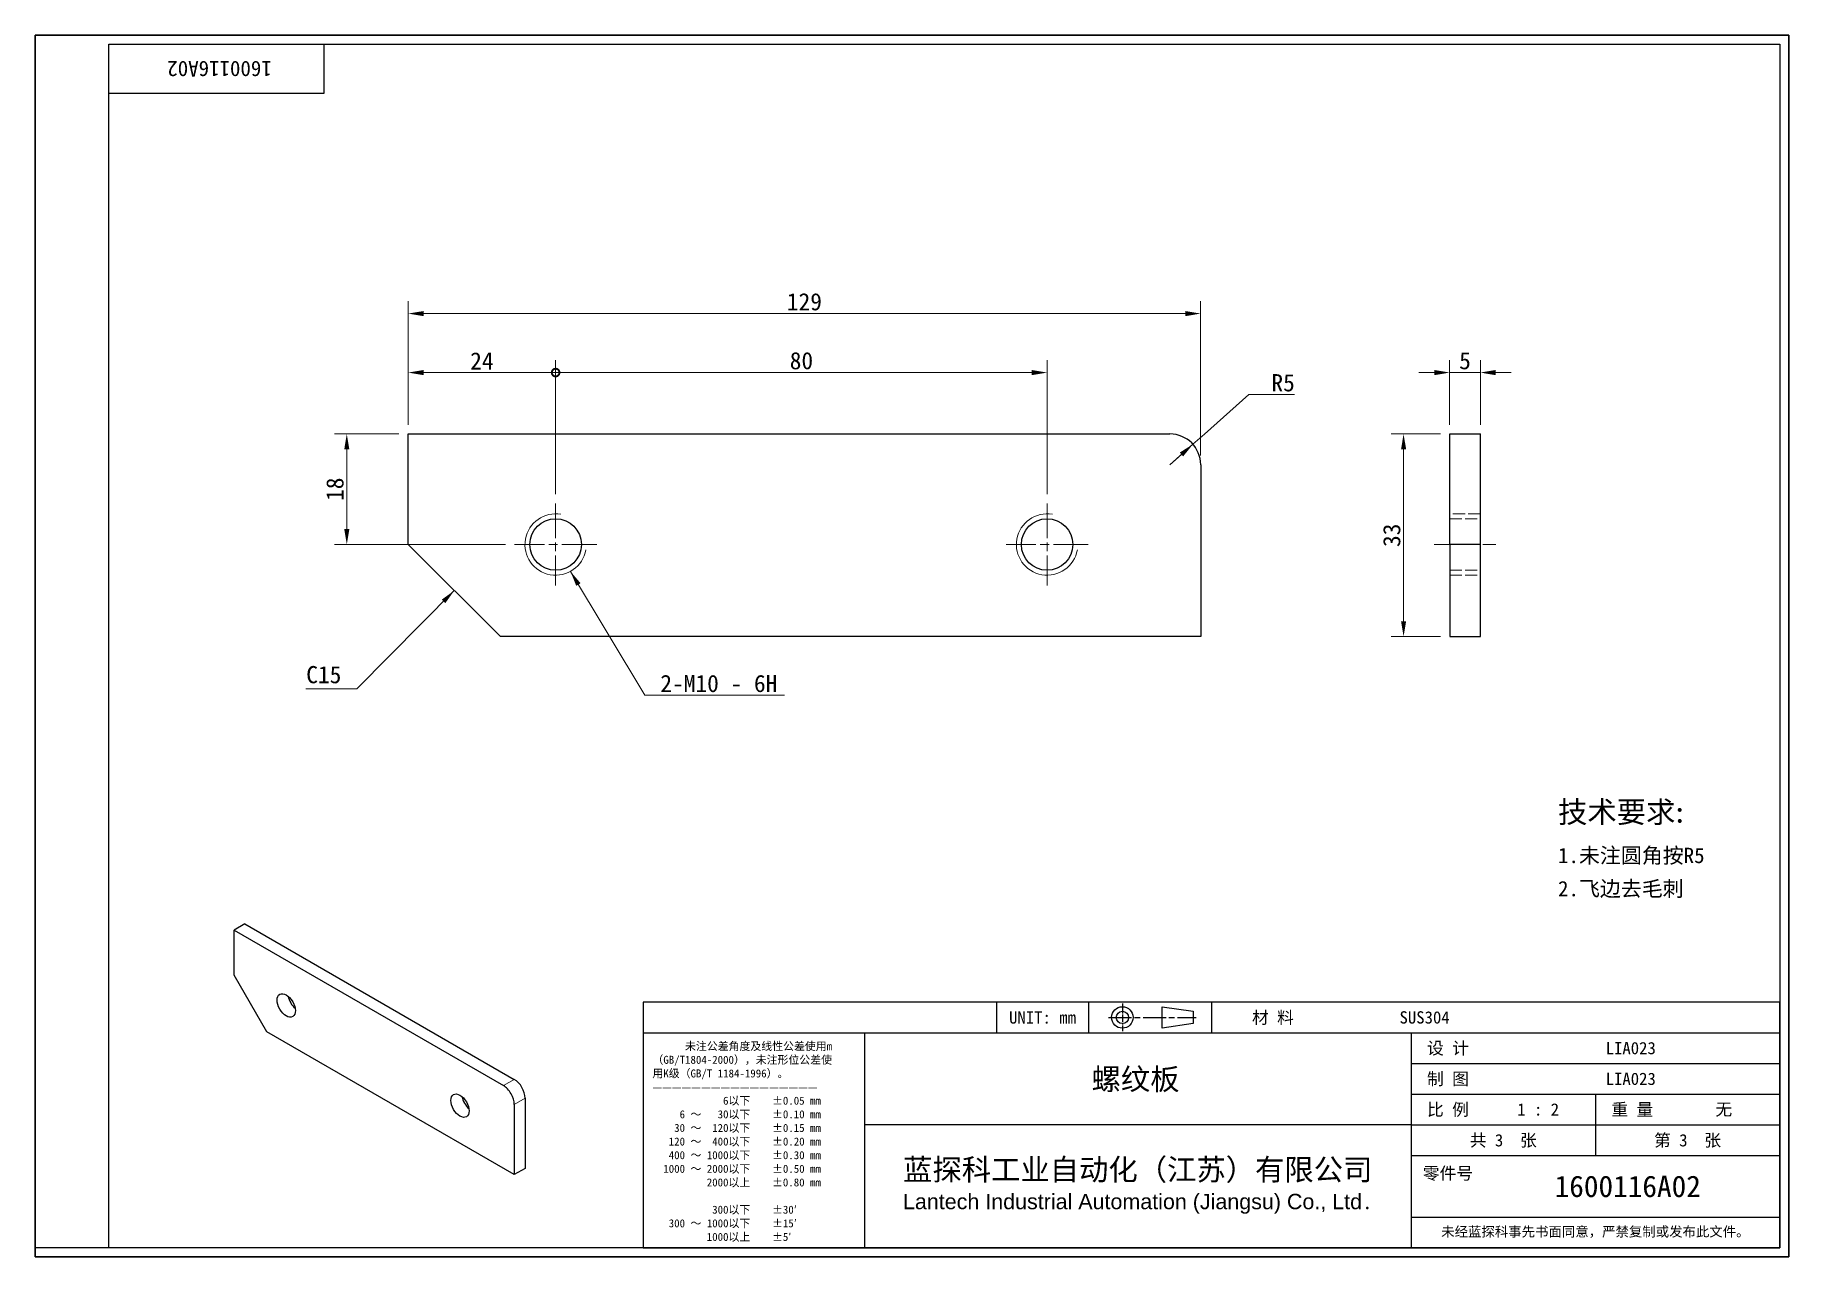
# Model space of a CAD drawing. Header units: millimetres. Extents: x 6 to 292, y 5 to 205.
import ezdxf
from ezdxf.enums import TextEntityAlignment as Align

# ---------------------------------------------------------------- set-up
doc = ezdxf.new("R2010")
doc.units = ezdxf.units.MM
doc.linetypes.add('CHAIN', pattern=[0.3543, 0.2362, -0.0295, 0.0591, -0.0295])
doc.linetypes.add('DASHED', pattern=[0.2067, 0.1654, -0.0413])
for name, color, linetype, lineweight in [('1', 7, 'Continuous', 18), ('可见 (ISO)', 7, 'Continuous', 25), ('可见窄的 (ISO)', 7, 'Continuous', 18), ('图框 (ISO)', 7, 'Continuous', 35), ('标题 (ISO)', 7, 'Continuous', 25)]:
    doc.layers.add(name, color=color, linetype=linetype, lineweight=lineweight)
for name, color, linetype, lineweight, true_color in [('中心标记 (ISO)', 1, 'CHAIN', 18, 0xff0000), ('中心线 (ISO)', 1, 'CHAIN', 18, 0xff0000), ('尺寸 (ISO)', 7, 'Continuous', 18, 0x008000), ('符号 (ISO)', 7, 'Continuous', 18, 0x008000), ('隐藏 (ISO)', 5, 'DASHED', 18, 0x0000ff)]:
    doc.layers.add(name, color=color, linetype=linetype, lineweight=lineweight, true_color=true_color)
doc.styles.add('文本样式164', font='SimSun.ttf')
doc.styles.add('文本样式165', font='SimSun.ttf')
doc.styles.add('文本样式74', font='SimSun.ttf')
doc.styles.add('最新国标', font='simfang.ttf')
doc.styles.add('注释文本 (ISO)', font='simfang.ttf')
doc.dimstyles.new('默认 (GB)', dxfattribs={"dimtxt": 2.8, "dimasz": 2.5, "dimexe": 2, "dimexo": 1.5, "dimgap": 0.5, "dimtad": 1, "dimtoh": 1, "dimdsep": 46, "dimtxsty": '最新国标', "dimcen": 0.09, "dimdle": 10, "dimclrd": 256, "dimclre": 256, "dimclrt": 256, "dimaunit": 1, "dimadec": 3, "dimazin": 2, "dimtfac": 0.535714, "dimtdec": 3, "dimtmove": 0, "dimatfit": 3, "dimfxl": 0, "dimtolj": 1, "dimlwd": -1, "dimlwe": -1, "dimarcsym": 0})
doc.dimstyles.new('默认 (GB)$7', dxfattribs={"dimtxt": 2.8, "dimasz": 2.5, "dimexe": 2, "dimexo": 1.5, "dimgap": 0.5, "dimtad": 1, "dimtoh": 1, "dimdsep": 46, "dimtxsty": '最新国标', "dimcen": 0.09, "dimdle": 10, "dimclrd": 256, "dimclre": 256, "dimclrt": 256, "dimaunit": 1, "dimadec": 3, "dimazin": 2, "dimtfac": 0.535714, "dimtdec": 3, "dimtmove": 0, "dimatfit": 3, "dimfxl": 0, "dimtolj": 1, "dimlwd": -1, "dimlwe": -1, "dimarcsym": 0})

# ---------------------------------------------------------------- blocks, each defined once
blk = doc.blocks.new('图框 最新国标')
at = {"layer": '图框 (ISO)'}
for p, q in [((6, 7), (6, 204.5)), ((6, 204.5), (291.5, 204.5)), ((291.5, 204.5), (291.5, 5.5)), ((6, 7), (6, 5.5)), ((6, 7), (6, 5.5)), ((291.5, 5.5), (6, 5.5))]:
    blk.add_line(p, q, dxfattribs=at)
at = {"layer": '图框 (ISO)', "color": 7, "linetype": 'Continuous', "lineweight": 25}
for p, q in [((18, 203), (290, 203)), ((18, 7), (18, 203)), ((18, 203), (290, 203)), ((53, 203), (53, 195)), ((290, 203), (290, 7)), ((290, 203), (290, 7)), ((53, 195), (18, 195)), ((290, 7), (6, 7)), ((290, 7), (18, 7))]:
    blk.add_line(p, q, dxfattribs=at)
at = {"layer": '图框 (ISO)', "style": '文本样式74'}
blk.add_attdef('零件代号_001', (44.53, 200.25), '', height=2.5, rotation=180, dxfattribs=at)
blk = doc.blocks.new('标题栏 副本 最新国标')
at = {"layer": '标题 (ISO)'}
for p, q in [((381.98, -183.84), (196.98, -183.84)), ((196.98, -183.84), (196.98, -223.84)), ((254.48, -183.84), (254.48, -188.84)), ((269.48, -183.84), (269.48, -188.84)), ((281.48, -188.09), (281.48, -184.59)), ((281.48, -184.59), (286.48, -185.34)), ((286.48, -185.34), (286.48, -187.34)), ((289.48, -183.84), (289.48, -188.84)), ((381.98, -223.84), (381.98, -183.84)), ((383.48, -183.84), (383.48, -225.34)), ((286.48, -187.34), (281.48, -188.09)), ((196.98, -188.84), (381.98, -188.84)), ((232.98, -188.84), (232.98, -223.84)), ((321.98, -188.84), (321.98, -223.84)), ((321.98, -193.84), (381.98, -193.84)), ((321.98, -198.84), (381.98, -198.84)), ((351.98, -198.84), (351.98, -208.84)), ((321.98, -203.84), (232.98, -203.84)), ((321.98, -203.84), (381.98, -203.84)), ((321.98, -208.84), (381.98, -208.84)), ((321.98, -218.84), (381.98, -218.84)), ((196.98, -223.84), (381.98, -223.84)), ((383.48, -225.34), (196.98, -225.34))]:
    blk.add_line(p, q, dxfattribs=at)
at = {"layer": '标题 (ISO)', "linetype": 'CHAIN', "ltscale": 5.000333}
blk.add_line((274.98, -184.09), (274.98, -188.59), dxfattribs=at)
at = {"layer": '标题 (ISO)', "linetype": 'CHAIN', "ltscale": 15.834605}
blk.add_line((272.73, -186.34), (286.98, -186.34), dxfattribs=at)
at = {"layer": '标题 (ISO)'}
for radius in [1.75, 1]:
    blk.add_circle((274.98, -186.34), radius, dxfattribs=at)
at = {"layer": '1', "style": '文本样式164'}
for s, p in [('UNIT: mm', (261.98, -186.34)), ('材 料', (299.48, -186.34)), ('设 计', (327.98, -191.34)), ('制 图', (327.98, -196.34)), ('比 例', (327.98, -201.34)), ('重 量', (357.98, -201.34)), ('共 3  张', (336.98, -206.34)), ('第 3  张', (366.98, -206.34))]:
    blk.add_text(s, height=2, dxfattribs=at).set_placement(p, align=Align.MIDDLE_CENTER)
at = {"layer": '标题 (ISO)', "style": '注释文本 (ISO)'}
for s, insert, char_height, attachment_point, line_spacing_factor in [('\\fSimSun|b0|i0;{\\H1.3000;      未注公差角度及线性公差使用m\\P}\\fSimSun|b0|i0;{\\H1.3000;（GB/T1804-2000），未注形位公差使\\P}\\fSimSun|b0|i0;{\\H1.3000;用K级（GB/T 1184-1996）。\\P}\\fSimSun|b0|i0;{\\H1.3000;—————————————————\\P}\\fSimSun|b0|i0;{\\H1.3000;             6以下    ±0.05 mm\\P}\\fSimSun|b0|i0;{\\H1.3000;     6 ～   30以下    ±0.10 mm\\P}\\fSimSun|b0|i0;{\\H1.3000;    30 ～  120以下    ±0.15 mm\\P}\\fSimSun|b0|i0;{\\H1.3000;   120 ～  400以下    ±0.20 mm\\P}\\fSimSun|b0|i0;{\\H1.3000;   400 ～ 1000以下    ±0.30 mm\\P}\\fSimSun|b0|i0;{\\H1.3000;  1000 ～ 2000以下    ±0.50 mm\\P}\\fSimSun|b0|i0;{\\H1.3000;          2000以上    ±0.80 mm\\P}\\fSimSun|b0|i0;{\\H1.3000;\\P}\\fSimSun|b0|i0;{\\H1.3000;           300以下    ±30′\\P}\\fSimSun|b0|i0;{\\H1.3000;   300 ～ 1000以下    ±15′\\P}\\fSimSun|b0|i0;{\\H1.3000;          1000以上    ±5′}', (198.48, -206.63), 1.3, 4, 1.023913), ('{\\fMicrosoft YaHei|b0|i0|c134|p34;\\H1.75x;蓝探科工业自动化（江苏）有限公司\\P\\fArial|b0|i0|c0|p34;\\H0.71429x;Lantech Industrial Automation (Jiangsu) Co., Ltd\\fFangSong|b0|i0|c134|p49;.\\H1.15195x; }', (277.48, -213.84), 2, 5, 0.978695)]:
    blk.add_mtext(s, dxfattribs=dict(at, insert=insert, char_height=char_height, attachment_point=attachment_point, line_spacing_factor=line_spacing_factor))
at = {"layer": '标题 (ISO)', "attachment_point": 5, "style": '注释文本 (ISO)'}
for s, insert, char_height in [('\\fFangSong|b0|i0;零件号', (327.98, -211.84), 2), ('\\fSimSun|b0|i0;{\\H1.6000;未经蓝探科事先书面同意，严禁复制或发布此文件。}', (351.98, -221.34), 1.6)]:
    blk.add_mtext(s, dxfattribs=dict(at, insert=insert, char_height=char_height))
at = {"layer": '标题 (ISO)'}
for tag, p, height, style in [('材料_001', (320.09, -187.33), 2, '注释文本 (ISO)'), ('设计人_001', (353.65, -192.33), 2, '注释文本 (ISO)'), ('库存编号_001', (269.96, -198.13), 3.5, '文本样式165'), ('设计人_001', (353.65, -197.33), 2, '注释文本 (ISO)'), ('视图比例_001', (339.26, -202.33), 2, '注释文本 (ISO)'), ('质量\\P3;_001', (371.53, -202.3), 2, '注释文本 (ISO)'), ('零件代号_001', (345.34, -215.59), 3.5, '文本样式165')]:
    blk.add_attdef(tag, p, '', height=height, dxfattribs=dict(at, style=style))
blk = doc.blocks.new('_DotSmall')
at = {"color": 0, "linetype": 'ByBlock', "const_width": 0.5}
blk.add_lwpolyline([(-0.0625, 0, 1), (0.0625, 0, 1)], format="xyb", close=True, dxfattribs=at)
blk = doc.blocks.new('*D5')
at = {"layer": 'Defpoints', "color": 0, "transparency": 16777216}
for p in [(90.74, 149.53), (66.74, 139.53), (90.74, 128.22)]:
    blk.add_point(p, dxfattribs=at)
at = {"layer": '尺寸 (ISO)', "color": 116, "true_color": 0x00803f, "transparency": 16777216}
for p, q in [((66.74, 141.03), (66.74, 151.53)), ((90.74, 129.72), (90.74, 151.53)), ((69.24, 149.53), (90.74, 149.53))]:
    blk.add_line(p, q, dxfattribs=at)
blk.add_solid([(69.24, 149.95), (69.24, 149.11), (66.74, 149.53)], dxfattribs=at)
at = {"layer": '尺寸 (ISO)', "color": 116, "true_color": 0x00803f, "transparency": 16777216, "xscale": 2.5, "yscale": 2.5, "zscale": 2.5}
blk.add_blockref('_DotSmall', (90.74, 149.53), dxfattribs=at)
at = {"layer": '尺寸 (ISO)', "transparency": 16777216, "insert": (78.73, 151.43), "char_height": 2.8, "attachment_point": 5, "style": '最新国标'}
blk.add_mtext('\\A1;24', dxfattribs=at)
blk = doc.blocks.new('*D7')
at = {"layer": 'Defpoints', "color": 0, "transparency": 16777216}
for p in [(170.74, 149.53), (90.74, 128.22), (170.74, 128.22)]:
    blk.add_point(p, dxfattribs=at)
at = {"layer": '尺寸 (ISO)', "color": 116, "true_color": 0x00803f, "transparency": 16777216}
for p, q in [((90.74, 129.72), (90.74, 151.53)), ((170.74, 129.72), (170.74, 151.53)), ((90.74, 149.53), (168.24, 149.53))]:
    blk.add_line(p, q, dxfattribs=at)
blk.add_solid([(168.24, 149.95), (168.24, 149.11), (170.74, 149.53)], dxfattribs=at)
at = {"layer": '尺寸 (ISO)', "color": 116, "true_color": 0x00803f, "transparency": 16777216, "xscale": 2.5, "yscale": 2.5, "zscale": 2.5, "rotation": 180}
blk.add_blockref('_DotSmall', (90.74, 149.53), dxfattribs=at)
at = {"layer": '尺寸 (ISO)', "transparency": 16777216, "insert": (130.75, 151.45), "char_height": 2.8, "attachment_point": 5, "style": '最新国标'}
blk.add_mtext('\\A1;80', dxfattribs=at)
blk = doc.blocks.new('*D8')
at = {"layer": 'Defpoints', "color": 0, "transparency": 16777216}
for p in [(241.27, 149.53), (236.27, 139.53), (241.27, 139.53)]:
    blk.add_point(p, dxfattribs=at)
at = {"layer": '尺寸 (ISO)', "color": 116, "true_color": 0x00803f, "transparency": 16777216}
for p, q in [((236.27, 141.03), (236.27, 151.53)), ((241.27, 141.03), (241.27, 151.53)), ((233.77, 149.53), (231.27, 149.53)), ((236.27, 149.53), (241.27, 149.53)), ((243.77, 149.53), (246.27, 149.53))]:
    blk.add_line(p, q, dxfattribs=at)
for points in [[(233.77, 149.95), (233.77, 149.11), (236.27, 149.53)], [(243.77, 149.95), (243.77, 149.11), (241.27, 149.53)]]:
    blk.add_solid(points, dxfattribs=at)
at = {"layer": '尺寸 (ISO)', "transparency": 16777216, "insert": (238.77, 151.45), "char_height": 2.8, "attachment_point": 5, "style": '最新国标'}
blk.add_mtext('\\A1;5', dxfattribs=at)
blk = doc.blocks.new('*D9')
at = {"layer": 'Defpoints', "color": 0, "transparency": 16777216}
for p in [(236.27, 139.53), (228.77, 106.53), (236.27, 106.53)]:
    blk.add_point(p, dxfattribs=at)
at = {"layer": '尺寸 (ISO)', "color": 116, "true_color": 0x00803f, "transparency": 16777216}
for p, q in [((234.77, 139.53), (226.77, 139.53)), ((228.77, 137.03), (228.77, 109.03)), ((234.77, 106.53), (226.77, 106.53))]:
    blk.add_line(p, q, dxfattribs=at)
for points in [[(228.36, 137.03), (229.19, 137.03), (228.77, 139.53)], [(228.36, 109.03), (229.19, 109.03), (228.77, 106.53)]]:
    blk.add_solid(points, dxfattribs=at)
at = {"layer": '尺寸 (ISO)', "transparency": 16777216, "insert": (226.86, 123.03), "char_height": 2.8, "attachment_point": 5, "rotation": 90, "style": '最新国标'}
blk.add_mtext('\\A1;33', dxfattribs=at)
blk = doc.blocks.new('*D10')
at = {"layer": 'Defpoints', "color": 0, "transparency": 16777216}
for p in [(195.74, 159.14), (66.74, 139.53), (195.74, 134.53)]:
    blk.add_point(p, dxfattribs=at)
at = {"layer": '尺寸 (ISO)', "color": 116, "true_color": 0x00803f, "transparency": 16777216}
for p, q in [((66.74, 141.03), (66.74, 161.14)), ((195.74, 136.03), (195.74, 161.14)), ((69.24, 159.14), (193.24, 159.14))]:
    blk.add_line(p, q, dxfattribs=at)
for points in [[(69.24, 159.55), (69.24, 158.72), (66.74, 159.14)], [(193.24, 159.55), (193.24, 158.72), (195.74, 159.14)]]:
    blk.add_solid(points, dxfattribs=at)
at = {"layer": '尺寸 (ISO)', "transparency": 16777216, "insert": (131.24, 161.05), "char_height": 2.8, "attachment_point": 5, "style": '最新国标'}
blk.add_mtext('\\A1;129', dxfattribs=at)
blk = doc.blocks.new('*D11')
at = {"layer": 'Defpoints', "color": 0, "transparency": 16777216}
for p in [(66.74, 139.53), (56.74, 121.53), (84.06, 121.53)]:
    blk.add_point(p, dxfattribs=at)
at = {"layer": '尺寸 (ISO)', "color": 116, "true_color": 0x00803f, "transparency": 16777216}
for p, q in [((65.24, 139.53), (54.74, 139.53)), ((56.74, 137.03), (56.74, 124.03)), ((82.56, 121.53), (54.74, 121.53))]:
    blk.add_line(p, q, dxfattribs=at)
for points in [[(56.33, 137.03), (57.16, 137.03), (56.74, 139.53)], [(56.33, 124.03), (57.16, 124.03), (56.74, 121.53)]]:
    blk.add_solid(points, dxfattribs=at)
at = {"layer": '尺寸 (ISO)', "transparency": 16777216, "insert": (54.83, 130.53), "char_height": 2.8, "attachment_point": 5, "rotation": 90, "style": '最新国标'}
blk.add_mtext('\\A1;18', dxfattribs=at)
blk = doc.blocks.new('*D12')
at = {"layer": 'Defpoints', "color": 0, "transparency": 16777216}
for p in [(194.48, 137.85), (190.74, 134.53)]:
    blk.add_point(p, dxfattribs=at)
at = {"layer": '尺寸 (ISO)', "color": 116, "true_color": 0x00803f, "transparency": 16777216}
for p, q in [((203.56, 145.94), (196.35, 139.51)), ((211.02, 145.94), (203.56, 145.94)), ((190.74, 134.53), (194.48, 137.85)), ((194.48, 137.85), (196.35, 139.51)), ((192.61, 136.19), (190.74, 134.53))]:
    blk.add_line(p, q, dxfattribs=at)
blk.add_solid([(192.33, 136.5), (192.89, 135.88), (194.48, 137.85)], dxfattribs=at)
at = {"layer": '尺寸 (ISO)', "transparency": 16777216, "insert": (209.16, 147.85), "char_height": 2.8, "attachment_point": 5, "style": '最新国标'}
blk.add_mtext('\\A1;R5', dxfattribs=at)

msp = doc.modelspace()

# ---------------------------------------------------------------- linework, layer by layer
at = {"layer": '中心标记 (ISO)', "ltscale": 23.990969}
for p, q in [((90.7435, 128.2172), (90.7435, 114.8412)), ((170.7435, 128.2172), (170.7435, 114.8412)), ((97.4315, 121.5292), (84.0555, 121.5292)), ((177.4315, 121.5292), (164.0555, 121.5292))]:
    msp.add_line(p, q, dxfattribs=at)
at = {"layer": '中心线 (ISO)', "ltscale": 11.111974}
msp.add_line((233.7746, 121.5292), (243.7746, 121.5292), dxfattribs=at)
at = {"layer": '可见 (ISO)'}
for p, q in [((66.7435, 139.5292), (190.7435, 139.5292)), ((66.7435, 121.5292), (66.7435, 139.5292)), ((236.2746, 121.5292), (236.2746, 139.5292)), ((236.2746, 139.5292), (241.2746, 139.5292)), ((241.2746, 121.5292), (241.2746, 139.5292)), ((195.7435, 134.5292), (195.7435, 106.5292)), ((81.7435, 106.5292), (66.7435, 121.5292)), ((241.2746, 121.5292), (236.2746, 121.5292)), ((236.2746, 121.5292), (236.2746, 106.5292)), ((241.2746, 106.5292), (241.2746, 121.5292)), ((195.7435, 106.5292), (81.7435, 106.5292)), ((236.2746, 106.5292), (241.2746, 106.5292)), ((40.1685, 59.7347), (38.4007, 58.7141)), ((38.4007, 58.7141), (82.2413, 33.4027)), ((38.4007, 51.3656), (38.4007, 58.7141)), ((40.1685, 59.7347), (84.0091, 34.4233)), ((43.704, 42.1801), (38.4007, 51.3656)), ((84.0091, 18.9099), (43.704, 42.1801)), ((84.0091, 30.3409), (84.0091, 18.9099)), ((85.7769, 31.3615), (85.7769, 19.9305)), ((85.7769, 19.9305), (84.0091, 18.9099))]:
    msp.add_line(p, q, dxfattribs=at)
for centre in [(90.7435, 121.5292), (170.7435, 121.5292)]:
    msp.add_circle(centre, 4.188, dxfattribs=at)
msp.add_arc((190.7435, 134.5292), 5, 0, 90, dxfattribs=at)
for centre in [(46.886, 46.4667), (75.1703, 30.1367)]:
    msp.add_ellipse(centre, major_axis=(1.047, -1.8135), ratio=0.57735027, dxfattribs=at)
for centre, major_axis, start_param, end_param in [((48.6538, 47.4873), (1.047, -1.8135), 4.14667443, 5.27810353), ((84.0091, 32.3821), (-1.25, 2.1651), 3.92699082, 5.49778714), ((76.938, 31.1574), (1.047, -1.8135), 4.14667443, 5.27810353), ((82.2413, 31.3615), (1.25, -2.1651), 0.78539816, 2.35619449)]:
    msp.add_ellipse(centre, major_axis=major_axis, ratio=0.57735027, start_param=start_param, end_param=end_param, dxfattribs=at)
at = {"layer": '可见窄的 (ISO)'}
for p, q in [((84.0091, 34.4233), (82.2413, 33.4027)), ((84.0091, 30.3409), (85.7769, 31.3615))]:
    msp.add_line(p, q, dxfattribs=at)
for centre in [(90.7435, 121.5292), (170.7435, 121.5292)]:
    msp.add_arc(centre, 5, 80, 350, dxfattribs=at)
at = {"layer": '隐藏 (ISO)', "ltscale": 12.094824}
for p, q in [((241.2746, 126.5292), (236.2746, 126.5292)), ((236.2746, 125.7172), (241.2746, 125.7172)), ((236.2746, 117.3412), (241.2746, 117.3412)), ((236.2746, 116.5292), (241.2746, 116.5292))]:
    msp.add_line(p, q, dxfattribs=at)

# ---------------------------------------------------------------- block references
msp.add_blockref('图框 最新国标', (0, 0)).add_auto_attribs({'零件代号_001': '1600116A02'})
ref = msp.add_blockref('标题栏 副本 最新国标', (-91.9825, 230.8443))
ref.add_attrib('零件代号_001', '1600116A02', (253.3589, 15.25), dxfattribs={"layer": '标题 (ISO)', "height": 3.5, "style": '文本样式165'})
ref.add_attrib('库存编号_001', '螺纹板', (177.9818, 32.7109), dxfattribs={"layer": '标题 (ISO)', "height": 3.5, "style": '文本样式165'})
ref.add_attrib('质量\\P3;_001', '无', (279.5429, 28.54), dxfattribs={"layer": '标题 (ISO)', "height": 2, "style": '注释文本 (ISO)'})
ref.add_attrib('视图比例_001', '1 : 2', (247.28, 28.5171), dxfattribs={"layer": '标题 (ISO)', "height": 2, "style": '注释文本 (ISO)'})
ref.add_attrib('设计人_001', 'LIA023', (261.6686, 38.5114), dxfattribs={"layer": '标题 (ISO)', "height": 2, "style": '注释文本 (ISO)'})
ref.add_attrib('设计人_001', 'LIA023', (261.6686, 33.5114), dxfattribs={"layer": '标题 (ISO)', "height": 2, "style": '注释文本 (ISO)'})
ref.add_attrib('材料_001', 'SUS304', (228.1114, 43.5114), dxfattribs={"layer": '标题 (ISO)', "height": 2, "style": '注释文本 (ISO)'})

# ---------------------------------------------------------------- texts
at = {"layer": '符号 (ISO)', "insert": (55.8579, 101.7341), "char_height": 2.8, "attachment_point": 3, "style": '最新国标'}
msp.add_mtext('C15', dxfattribs=at)
at = {"layer": '符号 (ISO)'}
for s, insert, char_height, width, attachment_point, line_spacing_factor, style in [('2-M10 - 6H', (107.7825, 97.4568), 2.8, 21.168656, 7, 0.49, '最新国标'), ('{\\H1.75x;技术要求\\fCalibri|b0|i0|c0|p34;:\\fFangSong|b0|i0|c134|p49;\\P\\H0.71429x;1.未注圆角按R5\\P2.飞边去毛刺\\P}', (253.9165, 71.8337), 2, 26.198831, 4, 1.298045, '注释文本 (ISO)')]:
    msp.add_mtext(s, dxfattribs=dict(at, insert=insert, char_height=char_height, width=width, attachment_point=attachment_point, line_spacing_factor=line_spacing_factor, style=style))

# ---------------------------------------------------------------- dimensions: what is measured, and where the dimension line sits
at = {"layer": '尺寸 (ISO)', "color": 116, "true_color": 0x00803f}
for base, p1, p2, override, picture, middle in [((195.7435, 159.1351), (66.7435, 139.5292), (195.7435, 134.5292), {"dimgap": 0.5, "dimtoh": 0, "dimdec": 2, "dimtol": 0, "dimlim": 0, "dimtp": 0, "dimtm": 0, "dimtdec": 3, "dimtofl": 0, "dimatfit": 1}, '*D10', (131.2435, 159.1351)), ((241.2746, 149.5292), (236.2746, 139.5292), (241.2746, 139.5292), {"dimgap": 0.5, "dimtoh": 0, "dimdec": 2, "dimtol": 0, "dimlim": 0, "dimtp": 0, "dimtm": 0, "dimtdec": 3, "dimtofl": 1, "dimatfit": 1}, '*D8', (238.7746, 149.5292))]:
    dim = msp.add_linear_dim(base=base, p1=p1, p2=p2, dimstyle='默认 (GB)', override=override, dxfattribs=at)
    dim.commit()
    dim.dimension.update_dxf_attribs({"geometry": picture, "text_midpoint": middle, "dimtype": 160})
for base, p1, p2, angle, override, picture, middle in [((90.7435, 149.5292), (66.7435, 139.5292), (90.7435, 128.2172), 180, {"dimgap": 0.5, "dimtoh": 0, "dimdec": 2, "dimblk2": 'DotSmall', "dimsah": 1, "dimdle": 0, "dimtol": 0, "dimlim": 0, "dimtp": 0, "dimtm": 0, "dimtdec": 3, "dimtofl": 0, "dimatfit": 1}, '*D5', (78.7335, 149.5292)), ((170.7435, 149.5292), (90.7435, 128.2172), (170.7435, 128.2172), 180, {"dimgap": 0.5, "dimtoh": 0, "dimdec": 2, "dimblk1": 'DotSmall', "dimsah": 1, "dimdle": 0, "dimtol": 0, "dimlim": 0, "dimtp": 0, "dimtm": 0, "dimtdec": 3, "dimtofl": 0, "dimatfit": 1}, '*D7', (130.7535, 149.5292)), ((56.7435, 121.5292), (66.7435, 139.5292), (84.0555, 121.5292), 270, {"dimgap": 0.5, "dimtoh": 0, "dimdec": 2, "dimtol": 0, "dimlim": 0, "dimtp": 0, "dimtm": 0, "dimtdec": 3, "dimtofl": 0, "dimatfit": 1}, '*D11', (56.7435, 130.5292)), ((228.7746, 106.5292), (236.2746, 139.5292), (236.2746, 106.5292), 90, {"dimgap": 0.5, "dimtoh": 0, "dimdec": 2, "dimtol": 0, "dimlim": 0, "dimtp": 0, "dimtm": 0, "dimtdec": 3, "dimtofl": 0, "dimatfit": 1}, '*D9', (228.7746, 123.0292))]:
    dim = msp.add_linear_dim(base=base, p1=p1, p2=p2, angle=angle, dimstyle='默认 (GB)', override=override, dxfattribs=at)
    dim.commit()
    dim.dimension.update_dxf_attribs({"geometry": picture, "text_midpoint": middle, "dimtype": 160})
dim = msp.add_radius_dim(center=(190.7435, 134.5292), mpoint=(194.4789, 137.8528), dimstyle='默认 (GB)', override={"dimgap": 0.5, "dimtih": 1, "dimdec": 2, "dimlfac": 1, "dimcen": 0, "dimtol": 0, "dimlim": 0, "dimtp": 0, "dimtm": 0, "dimtdec": 3}, dxfattribs=at)
dim.commit()
dim.dimension.update_dxf_attribs({"geometry": '*D12', "text_midpoint": (209.1595, 145.936), "dimtype": 164})

# ---------------------------------------------------------------- leaders
at = {"layer": '符号 (ISO)', "annotation_type": 0, "has_hookline": 1, "hookline_direction": 0, "text_width": 20.192}
msp.add_leader([(93.1565, 117.1499), (105.2825, 96.9902), (107.7825, 96.9902)], dimstyle='默认 (GB)$7', override={"dimgap": 0, "dimtad": 1}, dxfattribs=at)
at = {"layer": '符号 (ISO)', "color": 116, "true_color": 0x00803f, "annotation_type": 0, "has_hookline": 1, "hookline_direction": 1, "text_width": 5.76}
msp.add_leader([(74.2435, 114.0292), (58.3579, 98.051), (55.8579, 98.051)], dimstyle='默认 (GB)$7', override={"dimgap": 0, "dimtad": 1}, dxfattribs=at)

doc.saveas('drawing.dxf')
